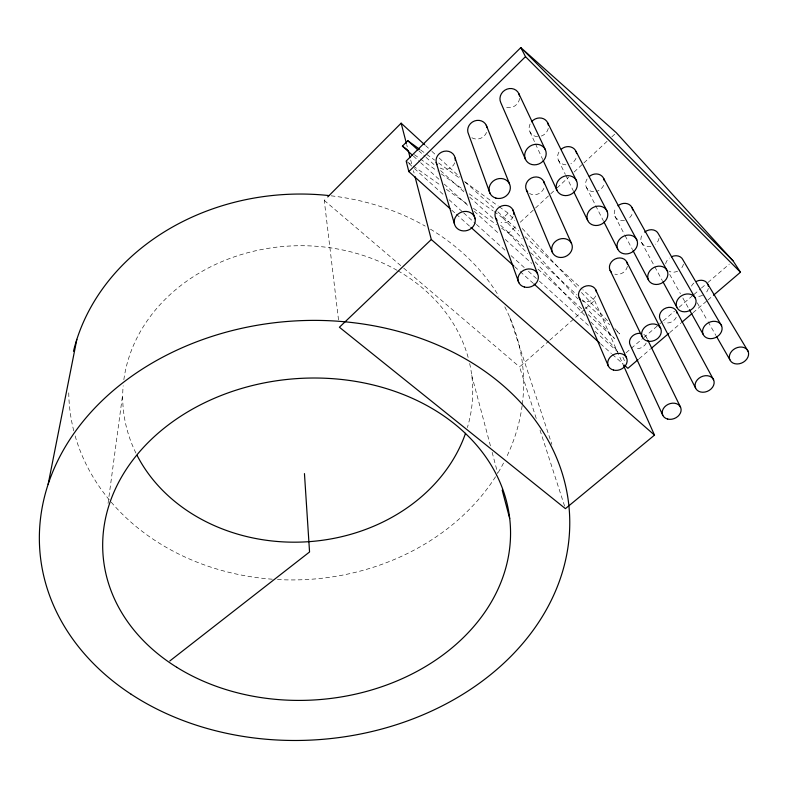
<?xml version="1.0" encoding="UTF-8"?>
<svg xmlns="http://www.w3.org/2000/svg" width="788" height="788" viewBox="0 0 788 788"><rect width="100%" height="100%" fill="white"/><g stroke="black" fill="none" stroke-linecap="round" stroke-linejoin="round"><path stroke-width="0.59" stroke-dasharray="3.94 2.96" d="M108.055 503.453L122.711 394.059M338.525 319.918L324.262 200.398L326.853 197.798M494.076 211.588L503.039 217.99L508.152 213.193L514.82 220.404M501.582 228.165L508.605 233.11L516.682 225.585M520.277 222.236L534.628 208.85M535.525 208.012L549.886 194.626M550.782 193.789L556.17 188.775M557.067 187.938L568.729 177.064M574.117 172.04L583.09 163.677M583.987 162.84L607.321 141.091M611.803 136.905L615.398 133.556M536.244 418.448L519.568 366.903L548.842 340.997M549.758 340.189L584.529 309.428M585.445 308.62L594.595 300.524L582.844 289.748M626.076 352.807L642.821 338.416M643.757 337.619L658.64 324.833M659.576 324.035L662.363 321.632M663.289 320.834L674.459 311.24M679.108 307.241L693.066 295.254M694.001 294.456L700.512 288.861M701.438 288.063L707.023 283.266M707.949 282.468L729.353 264.079M639.048 358.796L650.218 349.271M669.761 332.585L680.921 323.05M693.016 312.728L706.974 300.819M707.9 300.021L712.559 296.052M407.169 161.767L412.193 165.303M413.198 166.002L441.319 185.781M446.343 189.317L468.436 204.85M473.46 208.387L496.558 224.629M414.37 154.675L419.354 158.23M420.349 158.94L437.281 171.035M441.27 173.882L464.181 190.243M469.165 193.809L493.081 210.879M420.743 150.065L425.707 153.66M426.702 154.369L434.651 160.112M438.62 162.978L460.478 178.758M464.447 181.634L498.223 206.023M499.218 206.742L508.152 213.193M324.262 200.398L402.757 267.319M403.692 268.117L519.568 366.903M451.721 210.12L455.375 213.4M456.291 214.218L469.983 226.52M514.702 266.689L519.272 270.786M520.178 271.604L532.964 283.079M600.505 343.735L611.458 353.576M612.375 354.393L623.328 364.233M408.903 163.53L413.464 167.637M414.38 168.465L444.481 195.611M449.042 199.719L462.723 212.061M463.639 212.878L475.499 223.575M476.405 224.393L505.6 250.722M511.067 255.657L524.749 267.989M528.403 271.279L538.431 280.331M539.347 281.149L588.606 325.572M594.989 331.324L617.792 351.891M413.336 156.044L419.709 161.826M420.615 162.653L439.734 179.989M444.284 184.116L468.86 206.397M474.317 211.351L499.809 234.469M505.266 239.424L531.664 263.359M538.037 269.141L581.721 308.768M588.094 314.54L614.492 338.485L585.385 307.015M418.743 150.695L425.106 156.497M426.012 157.324L435.114 165.618M440.571 170.592L465.127 192.981M469.678 197.128L494.234 219.507M500.597 225.309L526.069 248.525M530.61 252.672L577.003 294.958M582.46 299.933L609.745 324.804M617.014 331.443L619.742 333.925L614.748 328.517M425.55 145.553L430.977 150.528M431.883 151.355L435.498 154.675M439.113 157.984L459.906 177.044M465.324 182.018L494.253 208.534M497.868 211.854L518.662 230.914M524.985 236.715L581.938 288.92M522.316 228.51L578.106 288.881M581.436 292.486L608.09 321.317M503.039 217.99L522.178 238.675M528.827 245.866L577.899 298.918M508.605 233.11L527.704 253.746M535.18 261.813L584.991 315.633M590.803 321.918L618.206 351.517M697.222 302.809L707.486 320.726M708.097 321.78L715.947 335.481M669.682 274.431L680.428 293.678M682.812 297.953L688.781 308.65M641.462 242.29L654.217 265.733M654.798 266.797L662.334 280.646M614.876 216.217L624.529 234.548M625.101 235.632L632.488 249.648M586.292 187.15L595.117 204.555M595.669 205.638L603.391 220.867M646.387 337.215L647.45 339.401M558.396 160.131L565.331 174.404M565.863 175.507L573.329 190.883M529.92 131.803L535.032 142.874M535.545 143.987L542.705 159.491M622.855 357.122L625.376 362.726M594.595 300.524L623.052 364.46M509.885 317.574L551.895 444.412M540.026 430.159L564.661 506.31M471.746 375.403L490.885 447.564M492.136 452.292L497.789 473.588M406.687 144.549L407.298 146.923M410.686 159.984L412.222 165.913M413.454 170.671L414.064 173.045M543.887 188.362A9.683 8.658 -28.9 0 1 529.497 193.493M643.727 334.368A8.993 7.397 -25 0 1 646.909 339.086M646.199 343.076A8.993 7.397 -25 0 1 634.704 348.444M595.708 295.953A9.2 7.811 -25 0 1 581.977 300.711M676.271 317.308A9.121 7.506 -27.3 0 1 664.619 322.775M454.765 162.801A9.771 9.042 -23.6 0 1 440.226 168.061M519.568 98.392A10.106 9.318 -36.4 0 1 504.034 106.301M486.551 132.384A9.929 9.18 -30.1 0 1 471.815 137.733M631.966 214.415A9.604 8.274 -31.4 0 1 627.593 219.182M624.52 220.394A9.604 8.274 -31.4 0 1 615.389 217.153A9.604 8.274 -31.4 0 1 616.236 207.559M522.119 405.771A227.555 192.833 -3.2 0 1 506.27 457.651M503.542 463.039A227.555 192.833 -3.2 0 1 496.223 475.696M495.563 476.73A227.555 192.833 -3.2 0 1 277.149 579.525M272.333 579.21A227.555 192.833 -3.2 0 1 75.018 435.478M73.767 430.819A227.555 192.833 -3.2 0 1 68.733 391.025M331.147 195.818A227.555 192.833 -3.2 0 1 425.254 226.126M430.435 229.16A227.555 192.833 -3.2 0 1 498.834 296.209M504.783 306.818A227.555 192.833 -3.2 0 1 522.277 404.569M469.658 363.485A175.103 148.144 -3.3 0 1 467.382 427.598M135.95 453.139A175.103 148.144 -3.3 0 1 123.174 385.726M123.844 379.727A175.103 148.144 -3.3 0 1 396.935 270.245M397.97 270.836A175.103 148.144 -3.3 0 1 468.486 358.707M575.998 158.299A9.85 8.786 -33.2 0 1 570.857 163.717M565.981 164.83A9.85 8.786 -33.2 0 1 559.578 151.01M708.294 288.418A9.269 7.604 -29.7 0 1 704.59 294.062M702.532 295.313A9.269 7.604 -29.7 0 1 697.961 296.347M691.5 286.152A9.269 7.604 -29.7 0 1 694.484 282.557M603.647 185.328A9.732 8.53 -32.3 0 1 596.152 191.464M593.709 191.72A9.732 8.53 -32.3 0 1 587.562 178.255M627.386 266.344A9.338 7.929 -27.9 0 1 614.857 274.155M659.004 238.321A9.486 8.038 -30.7 0 1 655.32 244.231M650.908 246.349A9.486 8.038 -30.7 0 1 641.954 243.206A9.486 8.038 -30.7 0 1 642.9 233.849M513.096 216.533A9.535 8.53 -24.6 0 1 501.03 222.482M683.413 264.108A9.377 7.821 -30.1 0 1 679.729 269.88M677.65 271.161A9.377 7.821 -30.1 0 1 668.795 271.052M665.663 263.881A9.377 7.821 -30.1 0 1 669.337 258.07M548.281 128.365A9.978 9.042 -34.5 0 1 541.031 136.166M537.692 136.649A9.978 9.042 -34.5 0 1 530.541 123.164"/><path stroke-width="1.18" d="M48.127 484.364L76.83 339.392M327.719 196.931L401.141 123.184L424.643 144.726M412.419 155.216L402.412 146.135L407.829 140.747L419.748 149.356M408.824 171.597L525.497 56.647L520.819 47.595L406.165 161.057L408.824 171.597L449.899 208.485M414.99 176.601L431.302 239.522L339.401 327.237L565.42 508.644L654.503 435.114L623.554 365.573M638.122 359.594L627.888 368.331L624.234 365.051M651.144 348.473L668.825 333.383M681.856 322.262L692.091 313.526M713.485 295.254L740.474 272.224L733.076 260.887L616.295 132.719L520.819 47.595L733.076 260.887M169.814 660.974L309.556 551.974L304.454 473.598M402.412 146.135L407.396 149.7M431.302 239.522L654.503 435.114M470.889 227.338L513.796 265.861M533.87 283.897L599.589 342.918M407.829 140.747L417.827 149.868M525.497 56.647L740.474 272.224M707.929 284.379L748.117 351.32A10.067 7.978 -27.8 0 1 737.046 363.977A10.067 7.978 -27.8 0 1 731.737 351.192A10.067 7.978 -27.8 0 1 748.117 351.32M721.581 325.73A10.195 8.225 -28.1 0 0 704.925 325.552A10.195 8.225 -28.1 0 0 710.49 338.692A10.195 8.225 -28.1 0 0 721.581 325.73L683.009 259.971A9.377 7.821 -30.1 0 0 671.415 256.78M695.509 298.504A10.333 8.481 -28.5 0 0 678.576 298.288A10.333 8.481 -28.5 0 0 684.388 311.802A10.333 8.481 -28.5 0 0 695.509 298.504L658.541 234.075A9.486 8.038 -30.7 0 0 644.633 232.105M716.548 336.535L729.836 359.722M689.382 309.714L703.113 334.309M632.124 207.835L667.269 270.855A10.461 8.747 -28.9 0 1 656.128 284.488A10.461 8.747 -28.9 0 1 650.041 270.599A10.461 8.747 -28.9 0 1 667.269 270.855M662.915 281.71L676.833 307.281M676.537 311.329L713.623 379.865A9.899 7.86 -25.7 0 1 702.837 392.247A9.899 7.86 -25.7 0 1 697.36 379.767A9.899 7.86 -25.7 0 1 713.623 379.865M603.726 178.571L636.842 239.936A10.618 9.052 -29.5 0 1 625.692 253.953A10.618 9.052 -29.5 0 1 619.289 239.631A10.618 9.052 -29.5 0 1 636.842 239.936M633.05 250.722L648.386 279.829M575.998 151.365L607.046 211.125A10.756 9.338 -30 0 1 595.876 225.516A10.756 9.338 -30 0 1 589.188 210.77A10.756 9.338 -30 0 1 607.046 211.125M695.617 388.11L660.029 319.081A9.121 7.506 -27.3 0 1 666.313 307.881A9.121 7.506 -27.3 0 1 677.05 313.24M626.874 262.187L660.669 328.389A10.155 8.343 -25.9 0 1 649.844 341.381A10.155 8.343 -25.9 0 1 643.865 328.212A10.155 8.343 -25.9 0 1 660.669 328.389M603.943 221.95L617.733 249.146M547.709 122.849L576.56 180.846A10.904 9.643 -30.7 0 1 565.39 195.621A10.904 9.643 -30.7 0 1 558.377 180.432A10.904 9.643 -30.7 0 1 576.56 180.846M647.992 340.505L680.546 407.229M573.861 191.986L587.73 220.542M610.04 270.264L642.279 336.988M518.78 93.555L545.326 149.661A11.052 9.968 -31.6 0 1 534.156 164.84A11.052 9.968 -31.6 0 1 526.808 149.188A11.052 9.968 -31.6 0 1 545.326 149.661M662.806 415.325L630.095 344.839A8.993 7.397 -25 0 1 631.434 337.116A8.993 7.397 -25 0 1 639.59 333.294M543.218 160.594L557.027 190.489M595.758 289.817L626.49 357.693M543.789 181.585L571.527 243.443A10.559 9.19 -26.2 0 1 560.682 257.489A10.559 9.19 -26.2 0 1 553.816 243.137A10.559 9.19 -26.2 0 1 571.527 243.443M525.566 159.54L500.813 102.716A10.106 9.318 -36.4 0 1 506.989 89.133A10.106 9.318 -36.4 0 1 519.509 95.9M579.16 297.736L608.385 366.134M526.453 190.184L552.526 252.672M486.275 125.253L509.432 183.693M512.909 209.903L537.544 273.672M490.008 193.375L468.584 134.236A9.929 9.18 -30.1 0 1 474.524 120.968A9.929 9.18 -30.1 0 1 487.023 127.538M495.81 218.355L518.829 282.715M455.178 158.063L475.134 218.847A10.677 9.623 -20.9 0 1 461.098 230.549A10.677 9.623 -20.9 0 1 457.986 214.129A10.677 9.623 -20.9 0 1 475.134 218.847M436.188 162.427L454.361 223.585M502.183 490.146L509.708 518.534M401.141 123.184L406.372 143.367M408.223 150.488L410.065 157.61M527.724 192.055A9.683 8.658 -28.9 0 1 531.348 178.058A9.683 8.658 -28.9 0 1 544.459 183.752M580.332 299.42A9.2 7.811 -25 0 1 584.056 286.714A9.2 7.811 -25 0 1 596.349 291.777M436.976 164.653A9.771 9.042 -23.6 0 1 443.92 151.316A9.771 9.042 -23.6 0 1 455.297 160.447M617.979 205.786A9.604 8.274 -31.4 0 1 627.209 203.688A9.604 8.274 -31.4 0 1 632.695 209.943M73.481 351.271A227.555 192.833 -3.2 0 1 328.695 195.542M465.521 433.341A175.103 148.144 -3.3 0 1 308.206 541.72A175.103 148.144 -3.3 0 1 137.053 455.346M561.332 149.139A9.85 8.786 -33.2 0 1 570.808 146.972A9.85 8.786 -33.2 0 1 576.649 153.581M696.553 281.286A9.269 7.604 -29.7 0 1 708.412 286.33M589.316 176.433A9.732 8.53 -32.3 0 1 598.673 174.296A9.732 8.53 -32.3 0 1 604.337 180.738M611.192 271.978A9.338 7.929 -27.9 0 1 615.123 258.996A9.338 7.929 -27.9 0 1 627.435 264.197M497.1 220.177A9.535 8.53 -24.6 0 1 501.661 205.993A9.535 8.53 -24.6 0 1 513.668 214.287M531.545 121.766A9.978 9.042 -34.5 0 1 541.583 118.131A9.978 9.042 -34.5 0 1 548.389 125.125M667.672 419.068A9.752 7.742 -23.6 0 0 681.088 409.189A9.752 7.742 -23.6 0 0 666.224 405.505A9.752 7.742 -23.6 0 0 667.672 419.068M613.517 370.084A9.988 8.215 -23.3 0 0 627.1 359.752A9.988 8.215 -23.3 0 0 611.655 355.812A9.988 8.215 -23.3 0 0 613.517 370.084M495.879 198.103A10.855 9.801 -26.2 0 0 510.22 186.135A10.855 9.801 -26.2 0 0 492.993 181.25A10.855 9.801 -26.2 0 0 495.879 198.103M131.143 694.248A265.497 209.677 -4.4 0 0 565.045 562.346A265.497 209.677 -4.4 0 0 217.547 334.654A265.497 209.677 -4.4 0 0 131.143 694.248M176.719 667.259A204.181 160.9 -4.5 0 0 507.718 560.022A204.181 160.9 -4.5 0 0 235.395 390.385A204.181 160.9 -4.5 0 0 176.719 667.259M524.414 287.049A10.402 9.032 -22.5 0 0 538.273 275.918A10.402 9.032 -22.5 0 0 521.833 271.515A10.402 9.032 -22.5 0 0 524.414 287.049"/></g></svg>
